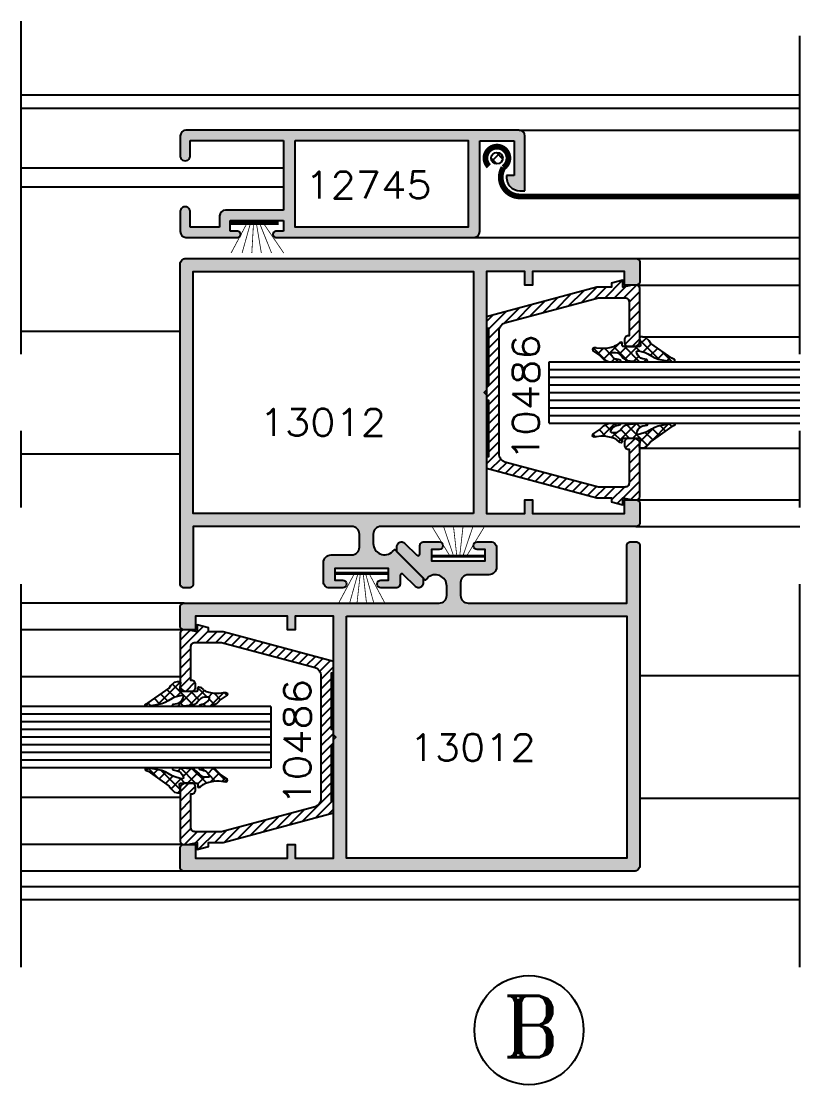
# Model space of a CAD drawing. Header units: centimetres. Extents: x -10126 to 3518, y -12053 to -9298.
# Drawn here: x 156.7 to 462.7, y -10582.8 to -10166.3 of the extents above; entities that cross this region are included whole.
import ezdxf

# ---------------------------------------------------------------- set-up
doc = ezdxf.new("R2010")
doc.units = ezdxf.units.CM
doc.header["$LTSCALE"] = 100
doc.header["$MEASUREMENT"] = 0
for name, pattern in [('AUSGEZOGEN', [0]), ('CENTER', [2, 1.25, -0.25, 0.25, -0.25]), ('DASHED', [0.75, 0.5, -0.25])]:
    doc.linetypes.add(name, pattern=pattern)
doc.layers.add('TEXT', color=3, linetype='Continuous')
doc.layers.add('WINDOW', color=1, linetype='Continuous')
doc.layers.get('0').freeze()
doc.styles.add('ROMANS', font='romans')
doc.styles.add('ROMANT', font='romant', dxfattribs={"width": 0.75, "height": 12})
pattern_1 = [(45, (341.9404, 133.0922), (-1.767767, 1.767767), []), (135, (341.9404, 133.0922), (-1.767767, -1.767767), [])]
pattern_2 = [(45, (69.4652, 20.5922), (-1.767767, 1.767767), []), (135, (69.4652, 20.5922), (-1.767767, -1.767767), [])]

# ---------------------------------------------------------------- blocks, each defined once
blk = doc.blocks.new('10486')
at = {"color": 7}
blk.add_lwpolyline([(19.6, -14, 0.414214), (20, -13.6), (20, -6.75, 0.414214), (19.25, -6), (18.5, -6, 0.414214), (18, -6.5), (18, -6.9, 0.414214), (18.5, -7.4), (18.6, -7.4), (18.6, -11.85, -0.414214), (18.1, -12.35), (14.6, -12.35), (2.39, -9.08, -0.339454), (1.65, -8.11), (1.65, 8.11, -0.339454), (2.39, 9.08), (14.6, 12.35), (18.1, 12.35, -0.414214), (18.6, 11.85), (18.6, 7.4), (18.5, 7.4, 0.414214), (18, 6.9), (18, 6.5, 0.414214), (18.5, 6), (19.25, 6, 0.414214), (20, 6.75), (20, 13.6, 0.414214), (19.6, 14), (19, 14), (17.8, 13.75), (17.8, 14.66), (16.3, 14.26), (16.3, 13.75), (14.41, 13.75), (0, 9.89), (0, 8.39), (0.25, 8.39), (0.25, 1), (0, 1), (0, -1), (0.25, -1), (0.25, -8.39), (0, -8.39), (0, -9.89), (14.41, -13.75), (16.3, -13.75), (16.3, -14.26), (17.8, -14.66), (17.8, -13.75), (19, -14)], format="xyb", close=True, dxfattribs=at)
blk = doc.blocks.new('A$C53B12845')
h = blk.add_hatch(color=256)
h.paths.add_polyline_path([(629.884, 977.783), (521.134, 977.783, 0.4142136), (519.259, 975.908), (519.259, 969.533, 1.0769207), (522.509, 969.533), (522.509, 974.408), (553.009, 974.408), (553.009, 951.658), (534.009, 951.658, 0.4142136), (532.134, 949.783), (532.134, 946.158), (522.509, 946.158), (522.509, 951.033, 1.0769275), (519.259, 951.033), (519.259, 944.658, 0.4142136), (521.134, 942.783), (538.009, 942.783, 0.2247439), (538.783, 943.149), (538.966, 943.494, 0.5030828), (538.009, 944.783), (535.509, 944.783), (535.509, 948.283), (553.009, 948.283), (553.009, 944.783), (550.509, 944.783, 1), (550.509, 942.783), (615.134, 942.783, 0.4142136), (617.009, 944.658), (617.009, 974.283), (628.259, 974.283), (628.259, 963.033), (625.804, 963.033, 0.4568503), (630.134, 958.033), (631.759, 958.033), (631.759, 975.908, 0.4142136)])
h.paths.add_polyline_path([(613.259, 974.408), (613.259, 946.158), (556.759, 946.158), (556.759, 974.408)], flags=16)
h.paths.add_polyline_path([(566.824, 948.579), (606.491, 948.579), (606.491, 963.579), (566.824, 963.579)], flags=8)
h = blk.add_hatch()
h.set_pattern_fill('U', color=120, scale=2.5, angle=-45, style=0, double=1, pattern_type=0)
h.set_pattern_definition([(315, (-761.9738, 2747.0472), (1.767767, 1.767767), []), (45, (-761.9738, 2747.0472), (-1.767767, 1.767767), [])])
edge = h.paths.add_edge_path()
edge.add_arc((622.634, 968.658), 1.875, -90, 270)
h = blk.add_hatch(color=256)
h.paths.add_polyline_path([(615.009, 852.658), (523.509, 852.658), (523.509, 931.658), (615.009, 931.658)], flags=16)
edge = h.paths.add_edge_path()
edge.add_line((521.134, 935.908), (668.009, 935.908))
edge.add_arc((668.009, 934.658), 1.25, 0, 90, ccw=False)
edge.add_line((669.259, 934.658), (669.259, 928.408))
edge.add_arc((668.009, 928.408), 1.25, -90, 0, ccw=False)
edge.add_line((668.009, 927.158), (664.259, 927.158))
edge.add_line((664.259, 927.158), (664.259, 931.658))
edge.add_line((664.259, 931.658), (634.259, 931.658))
edge.add_line((634.259, 931.658), (634.259, 927.158))
edge.add_line((634.259, 927.158), (631.759, 927.158))
edge.add_line((631.759, 927.158), (631.759, 931.658))
edge.add_line((631.759, 931.658), (619.259, 931.658))
edge.add_line((619.259, 931.658), (619.259, 892.908))
edge.add_line((619.259, 892.908), (618.509, 892.158))
edge.add_line((618.509, 892.158), (619.259, 891.408))
edge.add_line((619.259, 891.408), (619.259, 852.658))
edge.add_line((619.259, 852.658), (631.759, 852.658))
edge.add_line((631.759, 852.658), (631.759, 857.158))
edge.add_line((631.759, 857.158), (634.259, 857.158))
edge.add_line((634.259, 857.158), (634.259, 852.658))
edge.add_line((634.259, 852.658), (664.259, 852.658))
edge.add_line((664.259, 852.658), (664.259, 857.158))
edge.add_line((664.259, 857.158), (668.009, 857.158))
edge.add_arc((668.009, 855.908), 1.25, 0, 90, ccw=False)
edge.add_line((669.259, 855.908), (669.259, 849.658))
edge.add_arc((668.009, 849.658), 1.25, -90, 0, ccw=False)
edge.add_line((668.009, 848.408), (584.759, 848.408))
edge.add_arc((584.759, 845.908), 2.5, 90, 180)
edge.add_line((582.259, 845.908), (582.259, 842.87))
edge.add_arc((585.972, 842.87), 3.712, 180, 315)
edge.add_line((588.597, 840.245), (589.259, 840.908))
edge.add_line((589.259, 840.908), (598.509, 831.658))
edge.add_line((598.509, 831.658), (598.509, 829.86))
edge.add_arc((597.057, 829.86), 1.452, -135, 0, ccw=False)
edge.add_line((596.031, 828.833), (592.076, 832.788))
edge.add_arc((591.634, 832.346), 0.625, 45, 180)
edge.add_line((591.009, 832.346), (591.009, 829.658))
edge.add_arc((589.759, 829.658), 1.25, 270, 360, ccw=False)
edge.add_line((589.759, 828.408), (584.709, 828.408))
edge.add_arc((584.709, 829.608), 1.2, 180, 270, ccw=False)
edge.add_line((583.509, 829.608), (583.509, 829.708))
edge.add_arc((584.709, 829.708), 1.2, 90, 180, ccw=False)
edge.add_line((584.709, 830.908), (587.259, 830.908))
edge.add_line((587.259, 830.908), (587.259, 834.658))
edge.add_line((587.259, 834.658), (569.759, 834.658))
edge.add_line((569.759, 834.658), (569.759, 830.908))
edge.add_line((569.759, 830.908), (572.309, 830.908))
edge.add_arc((572.309, 829.708), 1.2, 0, 90, ccw=False)
edge.add_line((573.509, 829.708), (573.509, 829.608))
edge.add_arc((572.309, 829.608), 1.2, 270, 360, ccw=False)
edge.add_line((572.309, 828.408), (567.884, 828.408))
edge.add_arc((567.884, 830.283), 1.875, 180, 270, ccw=False)
edge.add_line((566.009, 830.283), (566.009, 836.658))
edge.add_arc((568.509, 836.658), 2.5, 90, 180, ccw=False)
edge.add_line((568.509, 839.158), (575.259, 839.158))
edge.add_arc((575.259, 841.658), 2.5, 270, 360)
edge.add_line((577.759, 841.658), (577.759, 845.908))
edge.add_arc((575.259, 845.908), 2.5, 0, 90)
edge.add_line((575.259, 848.408), (523.509, 848.408))
edge.add_line((523.509, 848.408), (523.509, 829.658))
edge.add_arc((522.259, 829.658), 1.25, -90, 0, ccw=False)
edge.add_line((522.259, 828.408), (520.509, 828.408))
edge.add_arc((520.509, 829.658), 1.25, 180, 270, ccw=False)
edge.add_line((519.259, 829.658), (519.259, 934.033))
edge.add_arc((521.134, 934.033), 1.875, 90, 180, ccw=False)
h = blk.add_hatch()
h.set_pattern_fill('ANSI31', color=10, scale=17.5, style=0)
h.set_pattern_definition([(45, (341.9404, 133.0922), (-1.546796, 1.546796), [])])
edge = h.paths.add_edge_path()
edge.add_arc((668.259, 858.158), 1, 270, 360)
edge.add_line((669.259, 858.158), (669.259, 875.283))
edge.add_arc((667.384, 875.283), 1.875, 0, 90)
edge.add_line((667.384, 877.158), (665.509, 877.158))
edge.add_arc((665.509, 875.908), 1.25, 90, 180)
edge.add_line((664.259, 875.908), (664.259, 874.908))
edge.add_arc((665.509, 874.908), 1.25, 180, 270)
edge.add_line((665.509, 873.658), (665.759, 873.658))
edge.add_line((665.759, 873.658), (665.759, 862.533))
edge.add_arc((664.509, 862.533), 1.25, -90, 0, ccw=False)
edge.add_line((664.509, 861.283), (655.747, 861.283))
edge.add_line((655.747, 861.283), (625.237, 869.458))
edge.add_arc((625.884, 871.873), 2.5, 180, 255, ccw=False)
edge.add_line((623.384, 871.873), (623.384, 912.443))
edge.add_arc((625.884, 912.443), 2.5, 105, 180, ccw=False)
edge.add_line((625.237, 914.858), (655.747, 923.033))
edge.add_line((655.747, 923.033), (664.509, 923.033))
edge.add_arc((664.509, 921.783), 1.25, 0, 90, ccw=False)
edge.add_line((665.759, 921.783), (665.759, 910.658))
edge.add_line((665.759, 910.658), (665.509, 910.658))
edge.add_arc((665.509, 909.408), 1.25, 90, 180)
edge.add_line((664.259, 909.408), (664.259, 908.408))
edge.add_arc((665.509, 908.408), 1.25, 180, 270)
edge.add_line((665.509, 907.158), (667.384, 907.158))
edge.add_arc((667.384, 909.033), 1.875, 270, 360)
edge.add_line((669.259, 909.033), (669.259, 926.158))
edge.add_arc((668.259, 926.158), 1, 0, 90)
edge.add_line((668.259, 927.158), (666.759, 927.158))
edge.add_line((666.759, 927.158), (663.759, 926.533))
edge.add_line((663.759, 926.533), (663.759, 928.803))
edge.add_line((663.759, 928.803), (660.009, 927.799))
edge.add_line((660.009, 927.799), (660.009, 926.533))
edge.add_line((660.009, 926.533), (655.287, 926.533))
edge.add_line((655.287, 926.533), (619.259, 916.88))
edge.add_line((619.259, 916.88), (619.259, 913.13))
edge.add_line((619.259, 913.13), (619.884, 913.13))
edge.add_line((619.884, 913.13), (619.884, 894.658))
edge.add_line((619.884, 894.658), (619.259, 894.658))
edge.add_line((619.259, 894.658), (619.259, 889.658))
edge.add_line((619.259, 889.658), (619.884, 889.658))
edge.add_line((619.884, 889.658), (619.884, 871.187))
edge.add_line((619.884, 871.187), (619.259, 871.187))
edge.add_line((619.259, 871.187), (619.259, 867.437))
edge.add_line((619.259, 867.437), (655.287, 857.783))
edge.add_line((655.287, 857.783), (660.009, 857.783))
edge.add_line((660.009, 857.783), (660.009, 856.518))
edge.add_line((660.009, 856.518), (663.759, 855.513))
edge.add_line((663.759, 855.513), (663.759, 857.783))
edge.add_line((663.759, 857.783), (666.759, 857.158))
edge.add_line((666.759, 857.158), (668.259, 857.158))
h = blk.add_hatch()
h.set_pattern_fill('U', color=30, scale=2.5, angle=45, style=0, double=1, pattern_type=0)
h.set_pattern_definition(pattern_1)
edge = h.paths.add_edge_path()
edge.add_line((669.46, 907.598), (669.391, 907.297))
edge.add_line((669.391, 907.297), (669.125, 907.158))
edge.add_line((669.125, 907.158), (663.769, 907.158))
edge.add_line((663.769, 907.158), (663.456, 907.47))
edge.add_line((663.456, 907.47), (663.456, 908.291))
edge.add_line((663.456, 908.291), (663.26, 908.627))
edge.add_line((663.26, 908.627), (662.74, 908.465))
edge.add_line((662.74, 908.465), (662.682, 908.419))
edge.add_line((662.682, 908.419), (661.815, 907.655))
edge.add_line((661.815, 907.655), (661.745, 907.598))
edge.add_line((661.745, 907.598), (660.994, 907.228))
edge.add_line((660.994, 907.228), (660.959, 907.204))
edge.add_line((660.959, 907.204), (659.93, 906.858))
edge.add_line((659.93, 906.858), (658.82, 906.603))
edge.add_line((658.82, 906.603), (658.322, 906.499))
edge.add_line((658.322, 906.499), (657.444, 906.464))
edge.add_line((657.444, 906.464), (656.576, 906.464))
edge.add_line((656.576, 906.464), (655.143, 906.673))
edge.add_line((655.143, 906.673), (655.038, 906.684))
edge.add_line((655.038, 906.684), (654.368, 906.719))
edge.add_line((654.368, 906.719), (653.963, 906.545))
edge.add_line((653.963, 906.545), (653.859, 906.302))
edge.add_line((653.859, 906.302), (653.892, 905.963))
edge.add_arc((654.223, 905.995), 0.333, 185.4809, 215.28675)
edge.add_line((653.951, 905.803), (656.206, 904.283))
edge.add_line((656.206, 904.283), (656.727, 903.705))
edge.add_line((656.727, 903.705), (657.328, 903.115))
edge.add_line((657.328, 903.115), (657.409, 903.069))
edge.add_line((657.409, 903.069), (658.773, 902.34))
edge.add_line((658.773, 902.34), (659.399, 902.163))
edge.add_arc((659.435, 902.293), 0.135, 254.19749, 270)
edge.add_line((659.435, 902.158), (662.985, 902.158))
edge.add_arc((662.985, 902.293), 0.135, 270, 392.57406)
edge.add_line((663.098, 902.366), (662.878, 902.71))
edge.add_line((662.878, 902.71), (662.242, 902.884))
edge.add_line((662.242, 902.884), (661.699, 903.022))
edge.add_line((661.699, 903.022), (661.144, 903.196))
edge.add_line((661.144, 903.196), (660.658, 903.52))
edge.add_line((660.658, 903.52), (660.311, 903.774))
edge.add_line((660.311, 903.774), (659.826, 904.549))
edge.add_line((659.826, 904.549), (659.733, 905.046))
edge.add_line((659.733, 905.046), (659.988, 905.208))
edge.add_line((659.988, 905.208), (661.329, 905.208))
edge.add_line((661.329, 905.208), (661.93, 905.069))
edge.add_line((661.93, 905.069), (662.624, 904.676))
edge.add_line((662.624, 904.676), (663.433, 903.855))
edge.add_line((663.433, 903.855), (663.861, 903.381))
edge.add_line((663.861, 903.381), (664.59, 902.837))
edge.add_line((664.59, 902.837), (665.052, 902.571))
edge.add_line((665.052, 902.571), (668.292, 902.306))
edge.add_line((668.292, 902.306), (669.329, 902.159))
edge.add_arc((669.348, 902.293), 0.135, 261.98291, 270)
edge.add_line((669.348, 902.158), (671.319, 902.158))
edge.add_arc((671.319, 902.293), 0.135, 270, 306.8699)
edge.add_line((671.4, 902.185), (671.761, 902.456))
edge.add_line((671.761, 902.456), (671.565, 902.884))
edge.add_line((671.565, 902.884), (670.293, 903.127))
edge.add_line((670.293, 903.127), (669.634, 903.335))
edge.add_line((669.634, 903.335), (669.079, 903.763))
edge.add_line((669.079, 903.763), (668.616, 904.352))
edge.add_line((668.616, 904.352), (668.327, 904.919))
edge.add_line((668.327, 904.919), (668.142, 905.543))
edge.add_line((668.142, 905.543), (668.616, 905.728))
edge.add_line((668.616, 905.728), (669.24, 905.624))
edge.add_line((669.24, 905.624), (671.056, 905.162))
edge.add_line((671.056, 905.162), (671.9, 904.803))
edge.add_line((671.9, 904.803), (673.172, 904.052))
edge.add_line((673.172, 904.052), (674.201, 903.45))
edge.add_line((674.201, 903.45), (675.213, 903.08))
edge.add_arc((675.306, 903.334), 0.27, 249.92847, 259.20213)
edge.add_line((675.255, 903.069), (679.968, 902.17))
edge.add_arc((680.094, 902.833), 0.675, 259.20213, 340.50214)
edge.add_arc((680.476, 902.698), 0.27, 340.50214, 427.10945)
edge.add_line((680.581, 902.947), (679.717, 903.312))
edge.add_line((679.717, 903.312), (672.814, 908.114))
edge.add_line((672.814, 908.114), (672.305, 908.974))
edge.add_line((672.305, 908.974), (671.16, 910.084))
edge.add_line((671.16, 910.084), (670.189, 910.326))
edge.add_line((670.189, 910.326), (669.495, 910.315))
edge.add_line((669.495, 910.315), (669.252, 910.211))
edge.add_line((669.252, 910.211), (669.16, 909.876))
edge.add_line((669.16, 909.876), (669.46, 907.598))
h = blk.add_hatch()
h.set_pattern_fill('U', color=30, scale=2.5, angle=45, style=0, double=1, pattern_type=0)
h.set_pattern_definition(pattern_1)
edge = h.paths.add_edge_path()
edge.add_line((669.46, 876.719), (669.391, 877.019))
edge.add_line((669.391, 877.019), (669.125, 877.158))
edge.add_line((669.125, 877.158), (663.769, 877.158))
edge.add_line((663.769, 877.158), (663.456, 876.846))
edge.add_line((663.456, 876.846), (663.456, 876.025))
edge.add_line((663.456, 876.025), (663.26, 875.69))
edge.add_line((663.26, 875.69), (662.74, 875.852))
edge.add_line((662.74, 875.852), (662.682, 875.898))
edge.add_line((662.682, 875.898), (661.815, 876.661))
edge.add_line((661.815, 876.661), (661.745, 876.719))
edge.add_line((661.745, 876.719), (660.994, 877.089))
edge.add_line((660.994, 877.089), (660.959, 877.112))
edge.add_line((660.959, 877.112), (659.93, 877.459))
edge.add_line((659.93, 877.459), (658.82, 877.713))
edge.add_line((658.82, 877.713), (658.322, 877.817))
edge.add_line((658.322, 877.817), (657.444, 877.852))
edge.add_line((657.444, 877.852), (656.576, 877.852))
edge.add_line((656.576, 877.852), (655.143, 877.644))
edge.add_line((655.143, 877.644), (655.038, 877.632))
edge.add_line((655.038, 877.632), (654.368, 877.598))
edge.add_line((654.368, 877.598), (653.963, 877.771))
edge.add_line((653.963, 877.771), (653.859, 878.014))
edge.add_line((653.859, 878.014), (653.892, 878.353))
edge.add_arc((654.223, 878.321), 0.333, 144.71325, 174.5191, ccw=False)
edge.add_line((653.951, 878.514), (656.206, 880.033))
edge.add_line((656.206, 880.033), (656.727, 880.612))
edge.add_line((656.727, 880.612), (657.328, 881.201))
edge.add_line((657.328, 881.201), (657.409, 881.248))
edge.add_line((657.409, 881.248), (658.773, 881.976))
edge.add_line((658.773, 881.976), (659.399, 882.153))
edge.add_arc((659.435, 882.023), 0.135, 90, 105.80251, ccw=False)
edge.add_line((659.435, 882.158), (662.985, 882.158))
edge.add_arc((662.985, 882.023), 0.135, -32.57406, 90, ccw=False)
edge.add_line((663.098, 881.95), (662.878, 881.606))
edge.add_line((662.878, 881.606), (662.242, 881.433))
edge.add_line((662.242, 881.433), (661.699, 881.294))
edge.add_line((661.699, 881.294), (661.144, 881.12))
edge.add_line((661.144, 881.12), (660.658, 880.797))
edge.add_line((660.658, 880.797), (660.311, 880.542))
edge.add_line((660.311, 880.542), (659.826, 879.768))
edge.add_line((659.826, 879.768), (659.733, 879.27))
edge.add_line((659.733, 879.27), (659.988, 879.108))
edge.add_line((659.988, 879.108), (661.329, 879.108))
edge.add_line((661.329, 879.108), (661.93, 879.247))
edge.add_line((661.93, 879.247), (662.624, 879.64))
edge.add_line((662.624, 879.64), (663.433, 880.461))
edge.add_line((663.433, 880.461), (663.861, 880.935))
edge.add_line((663.861, 880.935), (664.59, 881.479))
edge.add_line((664.59, 881.479), (665.052, 881.745))
edge.add_line((665.052, 881.745), (668.292, 882.011))
edge.add_line((668.292, 882.011), (669.329, 882.157))
edge.add_arc((669.348, 882.023), 0.135, 90, 98.01709, ccw=False)
edge.add_line((669.348, 882.158), (671.319, 882.158))
edge.add_arc((671.319, 882.023), 0.135, 53.1301, 90, ccw=False)
edge.add_line((671.4, 882.131), (671.761, 881.86))
edge.add_line((671.761, 881.86), (671.565, 881.433))
edge.add_line((671.565, 881.433), (670.293, 881.19))
edge.add_line((670.293, 881.19), (669.634, 880.982))
edge.add_line((669.634, 880.982), (669.079, 880.554))
edge.add_line((669.079, 880.554), (668.616, 879.964))
edge.add_line((668.616, 879.964), (668.327, 879.397))
edge.add_line((668.327, 879.397), (668.142, 878.773))
edge.add_line((668.142, 878.773), (668.616, 878.588))
edge.add_line((668.616, 878.588), (669.24, 878.692))
edge.add_line((669.24, 878.692), (671.056, 879.155))
edge.add_line((671.056, 879.155), (671.9, 879.513))
edge.add_line((671.9, 879.513), (673.172, 880.265))
edge.add_line((673.172, 880.265), (674.201, 880.866))
edge.add_line((674.201, 880.866), (675.213, 881.236))
edge.add_arc((675.306, 880.982), 0.27, 100.79787, 110.07153, ccw=False)
edge.add_line((675.255, 881.248), (679.968, 882.146))
edge.add_arc((680.094, 881.483), 0.675, 19.49786, 100.79787, ccw=False)
edge.add_arc((680.476, 881.618), 0.27, -67.10945, 19.49786, ccw=False)
edge.add_line((680.581, 881.37), (679.717, 881.005))
edge.add_line((679.717, 881.005), (672.814, 876.203))
edge.add_line((672.814, 876.203), (672.305, 875.343))
edge.add_line((672.305, 875.343), (671.16, 874.233))
edge.add_line((671.16, 874.233), (670.189, 873.99))
edge.add_line((670.189, 873.99), (669.495, 874.001))
edge.add_line((669.495, 874.001), (669.252, 874.105))
edge.add_line((669.252, 874.105), (669.16, 874.441))
edge.add_line((669.16, 874.441), (669.46, 876.719))
h = blk.add_hatch(color=256)
h.paths.add_polyline_path([(573.509, 819.158), (665.009, 819.158), (665.009, 740.158), (573.509, 740.158)], flags=16)
edge = h.paths.add_edge_path()
edge.add_line((667.384, 735.908), (520.509, 735.908))
edge.add_arc((520.509, 737.158), 1.25, 180, 270, ccw=False)
edge.add_line((519.259, 737.158), (519.259, 743.408))
edge.add_arc((520.509, 743.408), 1.25, 90, 180, ccw=False)
edge.add_line((520.509, 744.658), (524.259, 744.658))
edge.add_line((524.259, 744.658), (524.259, 740.158))
edge.add_line((524.259, 740.158), (554.259, 740.158))
edge.add_line((554.259, 740.158), (554.259, 744.658))
edge.add_line((554.259, 744.658), (556.759, 744.658))
edge.add_line((556.759, 744.658), (556.759, 740.158))
edge.add_line((556.759, 740.158), (569.259, 740.158))
edge.add_line((569.259, 740.158), (569.259, 778.908))
edge.add_line((569.259, 778.908), (570.009, 779.658))
edge.add_line((570.009, 779.658), (569.259, 780.408))
edge.add_line((569.259, 780.408), (569.259, 819.158))
edge.add_line((569.259, 819.158), (556.759, 819.158))
edge.add_line((556.759, 819.158), (556.759, 814.658))
edge.add_line((556.759, 814.658), (554.259, 814.658))
edge.add_line((554.259, 814.658), (554.259, 819.158))
edge.add_line((554.259, 819.158), (524.259, 819.158))
edge.add_line((524.259, 819.158), (524.259, 814.658))
edge.add_line((524.259, 814.658), (520.509, 814.658))
edge.add_arc((520.509, 815.908), 1.25, 180, 270, ccw=False)
edge.add_line((519.259, 815.908), (519.259, 822.158))
edge.add_arc((520.509, 822.158), 1.25, 90, 180, ccw=False)
edge.add_line((520.509, 823.408), (603.759, 823.408))
edge.add_arc((603.759, 825.908), 2.5, 270, 360)
edge.add_line((606.259, 825.908), (606.259, 828.946))
edge.add_arc((602.547, 828.946), 3.712, 0, 135)
edge.add_line((599.922, 831.571), (599.259, 830.908))
edge.add_line((599.259, 830.908), (590.009, 840.158))
edge.add_line((590.009, 840.158), (590.009, 841.956))
edge.add_arc((591.461, 841.956), 1.452, 45, 180, ccw=False)
edge.add_line((592.488, 842.983), (596.442, 839.028))
edge.add_arc((596.884, 839.47), 0.625, 225, 360)
edge.add_line((597.509, 839.47), (597.509, 842.158))
edge.add_arc((598.759, 842.158), 1.25, 90, 180, ccw=False)
edge.add_line((598.759, 843.408), (603.809, 843.408))
edge.add_arc((603.809, 842.208), 1.2, 0, 90, ccw=False)
edge.add_line((605.009, 842.208), (605.009, 842.108))
edge.add_arc((603.809, 842.108), 1.2, 270, 360, ccw=False)
edge.add_line((603.809, 840.908), (601.259, 840.908))
edge.add_line((601.259, 840.908), (601.259, 837.158))
edge.add_line((601.259, 837.158), (618.759, 837.158))
edge.add_line((618.759, 837.158), (618.759, 840.908))
edge.add_line((618.759, 840.908), (616.209, 840.908))
edge.add_arc((616.209, 842.108), 1.2, 180, 270, ccw=False)
edge.add_line((615.009, 842.108), (615.009, 842.208))
edge.add_arc((616.209, 842.208), 1.2, 90, 180, ccw=False)
edge.add_line((616.209, 843.408), (620.634, 843.408))
edge.add_arc((620.634, 841.533), 1.875, 0, 90, ccw=False)
edge.add_line((622.509, 841.533), (622.509, 835.158))
edge.add_arc((620.009, 835.158), 2.5, -90, 0, ccw=False)
edge.add_line((620.009, 832.658), (613.259, 832.658))
edge.add_arc((613.259, 830.158), 2.5, 90, 180)
edge.add_line((610.759, 830.158), (610.759, 825.908))
edge.add_arc((613.259, 825.908), 2.5, 180, 270)
edge.add_line((613.259, 823.408), (665.009, 823.408))
edge.add_line((665.009, 823.408), (665.009, 842.158))
edge.add_arc((666.259, 842.158), 1.25, 90, 180, ccw=False)
edge.add_line((666.259, 843.408), (668.009, 843.408))
edge.add_arc((668.009, 842.158), 1.25, 0, 90, ccw=False)
edge.add_line((669.259, 842.158), (669.259, 737.783))
edge.add_arc((667.384, 737.783), 1.875, -90, 0, ccw=False)
h = blk.add_hatch()
h.set_pattern_fill('ANSI31', color=10, scale=17.5, style=0)
h.set_pattern_definition([(45, (69.4652, 20.5922), (-1.546796, 1.546796), [])])
edge = h.paths.add_edge_path()
edge.add_arc((520.259, 813.658), 1, 90, 180)
edge.add_line((519.259, 813.658), (519.259, 796.533))
edge.add_arc((521.134, 796.533), 1.875, 180, 270)
edge.add_line((521.134, 794.658), (523.009, 794.658))
edge.add_arc((523.009, 795.908), 1.25, 270, 360)
edge.add_line((524.259, 795.908), (524.259, 796.908))
edge.add_arc((523.009, 796.908), 1.25, 0, 90)
edge.add_line((523.009, 798.158), (522.759, 798.158))
edge.add_line((522.759, 798.158), (522.759, 809.283))
edge.add_arc((524.009, 809.283), 1.25, 90, 180, ccw=False)
edge.add_line((524.009, 810.533), (532.771, 810.533))
edge.add_line((532.771, 810.533), (563.281, 802.358))
edge.add_arc((562.634, 799.943), 2.5, 0, 75, ccw=False)
edge.add_line((565.134, 799.943), (565.134, 759.373))
edge.add_arc((562.634, 759.373), 2.5, -75, 0, ccw=False)
edge.add_line((563.281, 756.958), (532.771, 748.783))
edge.add_line((532.771, 748.783), (524.009, 748.783))
edge.add_arc((524.009, 750.033), 1.25, 180, 270, ccw=False)
edge.add_line((522.759, 750.033), (522.759, 761.158))
edge.add_line((522.759, 761.158), (523.009, 761.158))
edge.add_arc((523.009, 762.408), 1.25, 270, 360)
edge.add_line((524.259, 762.408), (524.259, 763.408))
edge.add_arc((523.009, 763.408), 1.25, 0, 90)
edge.add_line((523.009, 764.658), (521.134, 764.658))
edge.add_arc((521.134, 762.783), 1.875, 90, 180)
edge.add_line((519.259, 762.783), (519.259, 745.658))
edge.add_arc((520.259, 745.658), 1, 180, 270)
edge.add_line((520.259, 744.658), (521.759, 744.658))
edge.add_line((521.759, 744.658), (524.759, 745.283))
edge.add_line((524.759, 745.283), (524.759, 743.013))
edge.add_line((524.759, 743.013), (528.509, 744.018))
edge.add_line((528.509, 744.018), (528.509, 745.283))
edge.add_line((528.509, 745.283), (533.232, 745.283))
edge.add_line((533.232, 745.283), (569.259, 754.937))
edge.add_line((569.259, 754.937), (569.259, 758.687))
edge.add_line((569.259, 758.687), (568.634, 758.687))
edge.add_line((568.634, 758.687), (568.634, 777.158))
edge.add_line((568.634, 777.158), (569.259, 777.158))
edge.add_line((569.259, 777.158), (569.259, 782.158))
edge.add_line((569.259, 782.158), (568.634, 782.158))
edge.add_line((568.634, 782.158), (568.634, 800.63))
edge.add_line((568.634, 800.63), (569.259, 800.63))
edge.add_line((569.259, 800.63), (569.259, 804.38))
edge.add_line((569.259, 804.38), (533.232, 814.033))
edge.add_line((533.232, 814.033), (528.509, 814.033))
edge.add_line((528.509, 814.033), (528.509, 815.299))
edge.add_line((528.509, 815.299), (524.759, 816.303))
edge.add_line((524.759, 816.303), (524.759, 814.033))
edge.add_line((524.759, 814.033), (521.759, 814.658))
edge.add_line((521.759, 814.658), (520.259, 814.658))
h = blk.add_hatch()
h.set_pattern_fill('U', color=30, scale=2.5, angle=45, style=0, double=1, pattern_type=0)
h.set_pattern_definition(pattern_2)
edge = h.paths.add_edge_path()
edge.add_line((519.058, 795.098), (519.128, 794.797))
edge.add_line((519.128, 794.797), (519.394, 794.658))
edge.add_line((519.394, 794.658), (524.75, 794.658))
edge.add_line((524.75, 794.658), (525.062, 794.97))
edge.add_line((525.062, 794.97), (525.062, 795.791))
edge.add_line((525.062, 795.791), (525.259, 796.127))
edge.add_line((525.259, 796.127), (525.779, 795.965))
edge.add_line((525.779, 795.965), (525.837, 795.919))
edge.add_line((525.837, 795.919), (526.704, 795.155))
edge.add_line((526.704, 795.155), (526.773, 795.098))
edge.add_line((526.773, 795.098), (527.525, 794.728))
edge.add_line((527.525, 794.728), (527.56, 794.704))
edge.add_line((527.56, 794.704), (528.589, 794.358))
edge.add_line((528.589, 794.358), (529.699, 794.103))
edge.add_line((529.699, 794.103), (530.196, 793.999))
edge.add_line((530.196, 793.999), (531.075, 793.964))
edge.add_line((531.075, 793.964), (531.942, 793.964))
edge.add_line((531.942, 793.964), (533.376, 794.173))
edge.add_line((533.376, 794.173), (533.48, 794.184))
edge.add_line((533.48, 794.184), (534.151, 794.219))
edge.add_line((534.151, 794.219), (534.555, 794.045))
edge.add_line((534.555, 794.045), (534.66, 793.802))
edge.add_line((534.66, 793.802), (534.627, 793.463))
edge.add_arc((534.295, 793.495), 0.333, 324.71325, 354.5191, ccw=False)
edge.add_line((534.567, 793.303), (532.312, 791.783))
edge.add_line((532.312, 791.783), (531.792, 791.205))
edge.add_line((531.792, 791.205), (531.191, 790.615))
edge.add_line((531.191, 790.615), (531.11, 790.569))
edge.add_line((531.11, 790.569), (529.745, 789.84))
edge.add_line((529.745, 789.84), (529.12, 789.663))
edge.add_arc((529.083, 789.793), 0.135, 270, 285.80251, ccw=False)
edge.add_line((529.083, 789.658), (525.534, 789.658))
edge.add_arc((525.534, 789.793), 0.135, 147.42594, 270, ccw=False)
edge.add_line((525.42, 789.866), (525.64, 790.21))
edge.add_line((525.64, 790.21), (526.276, 790.384))
edge.add_line((526.276, 790.384), (526.82, 790.522))
edge.add_line((526.82, 790.522), (527.375, 790.696))
edge.add_line((527.375, 790.696), (527.86, 791.02))
edge.add_line((527.86, 791.02), (528.207, 791.274))
edge.add_line((528.207, 791.274), (528.693, 792.049))
edge.add_line((528.693, 792.049), (528.785, 792.546))
edge.add_line((528.785, 792.546), (528.531, 792.708))
edge.add_line((528.531, 792.708), (527.19, 792.708))
edge.add_line((527.19, 792.708), (526.588, 792.569))
edge.add_line((526.588, 792.569), (525.895, 792.176))
edge.add_line((525.895, 792.176), (525.085, 791.355))
edge.add_line((525.085, 791.355), (524.657, 790.881))
edge.add_line((524.657, 790.881), (523.929, 790.337))
edge.add_line((523.929, 790.337), (523.466, 790.071))
edge.add_line((523.466, 790.071), (520.226, 789.806))
edge.add_line((520.226, 789.806), (519.189, 789.659))
edge.add_arc((519.17, 789.793), 0.135, 270, 278.01709, ccw=False)
edge.add_line((519.17, 789.658), (517.199, 789.658))
edge.add_arc((517.199, 789.793), 0.135, 233.1301, 270, ccw=False)
edge.add_line((517.118, 789.685), (516.757, 789.956))
edge.add_line((516.757, 789.956), (516.954, 790.384))
edge.add_line((516.954, 790.384), (518.226, 790.627))
edge.add_line((518.226, 790.627), (518.885, 790.835))
edge.add_line((518.885, 790.835), (519.44, 791.263))
edge.add_line((519.44, 791.263), (519.902, 791.852))
edge.add_line((519.902, 791.852), (520.192, 792.419))
edge.add_line((520.192, 792.419), (520.377, 793.043))
edge.add_line((520.377, 793.043), (519.902, 793.228))
edge.add_line((519.902, 793.228), (519.278, 793.124))
edge.add_line((519.278, 793.124), (517.463, 792.662))
edge.add_line((517.463, 792.662), (516.619, 792.303))
edge.add_line((516.619, 792.303), (515.347, 791.552))
edge.add_line((515.347, 791.552), (514.317, 790.95))
edge.add_line((514.317, 790.95), (513.305, 790.58))
edge.add_arc((513.213, 790.834), 0.27, 280.79787, 290.07153, ccw=False)
edge.add_line((513.263, 790.569), (508.551, 789.67))
edge.add_arc((508.425, 790.333), 0.675, 199.49786, 280.79787, ccw=False)
edge.add_arc((508.043, 790.198), 0.27, 112.89055, 199.49786, ccw=False)
edge.add_line((507.938, 790.447), (508.802, 790.812))
edge.add_line((508.802, 790.812), (515.705, 795.614))
edge.add_line((515.705, 795.614), (516.214, 796.474))
edge.add_line((516.214, 796.474), (517.359, 797.584))
edge.add_line((517.359, 797.584), (518.33, 797.826))
edge.add_line((518.33, 797.826), (519.024, 797.815))
edge.add_line((519.024, 797.815), (519.267, 797.711))
edge.add_line((519.267, 797.711), (519.359, 797.376))
edge.add_line((519.359, 797.376), (519.058, 795.098))
h = blk.add_hatch()
h.set_pattern_fill('U', color=30, scale=2.5, angle=45, style=0, double=1, pattern_type=0)
h.set_pattern_definition(pattern_2)
edge = h.paths.add_edge_path()
edge.add_line((519.058, 764.219), (519.128, 764.519))
edge.add_line((519.128, 764.519), (519.394, 764.658))
edge.add_line((519.394, 764.658), (524.75, 764.658))
edge.add_line((524.75, 764.658), (525.062, 764.346))
edge.add_line((525.062, 764.346), (525.062, 763.525))
edge.add_line((525.062, 763.525), (525.259, 763.19))
edge.add_line((525.259, 763.19), (525.779, 763.352))
edge.add_line((525.779, 763.352), (525.837, 763.398))
edge.add_line((525.837, 763.398), (526.704, 764.161))
edge.add_line((526.704, 764.161), (526.773, 764.219))
edge.add_line((526.773, 764.219), (527.525, 764.589))
edge.add_line((527.525, 764.589), (527.56, 764.612))
edge.add_line((527.56, 764.612), (528.589, 764.959))
edge.add_line((528.589, 764.959), (529.699, 765.213))
edge.add_line((529.699, 765.213), (530.196, 765.317))
edge.add_line((530.196, 765.317), (531.075, 765.352))
edge.add_line((531.075, 765.352), (531.942, 765.352))
edge.add_line((531.942, 765.352), (533.376, 765.144))
edge.add_line((533.376, 765.144), (533.48, 765.132))
edge.add_line((533.48, 765.132), (534.151, 765.098))
edge.add_line((534.151, 765.098), (534.555, 765.271))
edge.add_line((534.555, 765.271), (534.66, 765.514))
edge.add_line((534.66, 765.514), (534.627, 765.853))
edge.add_arc((534.295, 765.821), 0.333, 5.4809, 35.28675)
edge.add_line((534.567, 766.014), (532.312, 767.533))
edge.add_line((532.312, 767.533), (531.792, 768.112))
edge.add_line((531.792, 768.112), (531.191, 768.701))
edge.add_line((531.191, 768.701), (531.11, 768.748))
edge.add_line((531.11, 768.748), (529.745, 769.476))
edge.add_line((529.745, 769.476), (529.12, 769.653))
edge.add_arc((529.083, 769.523), 0.135, 74.19749, 90)
edge.add_line((529.083, 769.658), (525.534, 769.658))
edge.add_arc((525.534, 769.523), 0.135, 90, 212.57406)
edge.add_line((525.42, 769.45), (525.64, 769.106))
edge.add_line((525.64, 769.106), (526.276, 768.933))
edge.add_line((526.276, 768.933), (526.82, 768.794))
edge.add_line((526.82, 768.794), (527.375, 768.62))
edge.add_line((527.375, 768.62), (527.86, 768.297))
edge.add_line((527.86, 768.297), (528.207, 768.042))
edge.add_line((528.207, 768.042), (528.693, 767.268))
edge.add_line((528.693, 767.268), (528.785, 766.77))
edge.add_line((528.785, 766.77), (528.531, 766.608))
edge.add_line((528.531, 766.608), (527.19, 766.608))
edge.add_line((527.19, 766.608), (526.588, 766.747))
edge.add_line((526.588, 766.747), (525.895, 767.14))
edge.add_line((525.895, 767.14), (525.085, 767.961))
edge.add_line((525.085, 767.961), (524.657, 768.435))
edge.add_line((524.657, 768.435), (523.929, 768.979))
edge.add_line((523.929, 768.979), (523.466, 769.245))
edge.add_line((523.466, 769.245), (520.226, 769.511))
edge.add_line((520.226, 769.511), (519.189, 769.657))
edge.add_arc((519.17, 769.523), 0.135, 81.98291, 90)
edge.add_line((519.17, 769.658), (517.199, 769.658))
edge.add_arc((517.199, 769.523), 0.135, 90, 126.8699)
edge.add_line((517.118, 769.631), (516.757, 769.36))
edge.add_line((516.757, 769.36), (516.954, 768.933))
edge.add_line((516.954, 768.933), (518.226, 768.69))
edge.add_line((518.226, 768.69), (518.885, 768.482))
edge.add_line((518.885, 768.482), (519.44, 768.054))
edge.add_line((519.44, 768.054), (519.902, 767.464))
edge.add_line((519.902, 767.464), (520.192, 766.897))
edge.add_line((520.192, 766.897), (520.377, 766.273))
edge.add_line((520.377, 766.273), (519.902, 766.088))
edge.add_line((519.902, 766.088), (519.278, 766.192))
edge.add_line((519.278, 766.192), (517.463, 766.655))
edge.add_line((517.463, 766.655), (516.619, 767.013))
edge.add_line((516.619, 767.013), (515.347, 767.765))
edge.add_line((515.347, 767.765), (514.317, 768.366))
edge.add_line((514.317, 768.366), (513.305, 768.736))
edge.add_arc((513.213, 768.482), 0.27, 69.92847, 79.20213)
edge.add_line((513.263, 768.748), (508.551, 769.646))
edge.add_arc((508.425, 768.983), 0.675, 79.20213, 160.50214)
edge.add_arc((508.043, 769.118), 0.27, 160.50214, 247.10945)
edge.add_line((507.938, 768.87), (508.802, 768.505))
edge.add_line((508.802, 768.505), (515.705, 763.703))
edge.add_line((515.705, 763.703), (516.214, 762.843))
edge.add_line((516.214, 762.843), (517.359, 761.733))
edge.add_line((517.359, 761.733), (518.33, 761.49))
edge.add_line((518.33, 761.49), (519.024, 761.501))
edge.add_line((519.024, 761.501), (519.267, 761.605))
edge.add_line((519.267, 761.605), (519.359, 761.941))
edge.add_line((519.359, 761.941), (519.058, 764.219))
at = {"color": 1, "linetype": 'CENTER'}
for p, q in [((467.38, 704.62), (467.38, 1013.325)), ((721.504, 704.62), (721.504, 1008.522))]:
    blk.add_line(p, q, dxfattribs=at)
at = {"color": 1}
for p, q in [((721.504, 989.158), (467.38, 989.158)), ((721.504, 984.908), (467.38, 984.908)), ((629.884, 977.783, 50), (721.504, 977.783, 50)), ((467.38, 965.533), (553.009, 965.533)), ((467.38, 959.283), (553.009, 959.283)), ((615.134, 942.783, 50), (721.504, 942.783, 50)), ((668.009, 935.908), (721.504, 935.908)), ((668.642, 927.158), (721.504, 927.158)), ((467.38, 912.158, 33.217), (519.259, 912.158, 50)), ((670.161, 910.326), (721.504, 910.326)), ((467.38, 872.158, 33.217), (519.259, 872.158, 50)), ((669.495, 874.001), (721.504, 874.001)), ((668.642, 857.158), (721.504, 857.158)), ((668.009, 848.408), (721.504, 848.408)), ((668.009, 848.408, 50), (721.504, 848.408, 50)), ((520.509, 823.408), (467.38, 823.408)), ((519.877, 814.658), (467.38, 814.658)), ((519.007, 799.393), (467.38, 799.393)), ((721.504, 799.658), (669.259, 799.658)), ((519.007, 759.923), (467.38, 759.923)), ((721.504, 759.658), (669.259, 759.658)), ((519.877, 744.658), (467.38, 744.658)), ((520.509, 735.908), (467.38, 735.908)), ((467.38, 730.908), (721.504, 730.908)), ((467.38, 726.658), (721.504, 726.658))]:
    blk.add_line(p, q, dxfattribs=at)
at = {"color": 7}
for p, q in [((519.259, 975.908, 50), (519.259, 969.533, 50)), ((629.884, 977.783, 50), (521.134, 977.783, 50)), ((631.759, 958.033, 50), (631.759, 975.908, 50)), ((522.509, 974.408, 50), (553.009, 974.408, 50)), ((522.509, 969.533, 50), (522.509, 974.408, 50)), ((553.009, 974.408, 50), (553.009, 951.658, 50)), ((617.009, 974.283, 50), (628.259, 974.283, 50)), ((617.009, 944.658, 50), (617.009, 974.283, 50)), ((628.259, 974.283, 50), (628.259, 963.033, 50)), ((628.259, 963.033, 50), (625.804, 963.033, 50)), ((630.134, 958.033, 50), (631.759, 958.033, 50)), ((553.009, 951.658, 50), (534.009, 951.658, 50)), ((519.259, 951.033, 50), (519.259, 944.658, 50)), ((522.509, 946.158, 50), (522.509, 951.033, 50)), ((532.134, 949.783, 50), (532.134, 946.158, 50)), ((535.509, 948.283, 50), (553.009, 948.283, 50)), ((535.509, 944.783, 50), (535.509, 948.283, 50)), ((553.009, 948.283, 50), (553.009, 944.783, 50)), ((532.134, 946.158, 50), (522.509, 946.158, 50)), ((538.009, 944.783, 50), (535.509, 944.783, 50)), ((553.009, 944.783, 50), (550.509, 944.783, 50)), ((521.134, 942.783, 50), (538.009, 942.783, 50)), ((550.509, 942.783, 50), (615.134, 942.783, 50))]:
    blk.add_line(p, q, dxfattribs=at)
for p, q in [((639.703, 882.158), (639.703, 902.158)), ((639.703, 902.158), (721.504, 902.158)), ((639.703, 882.158), (721.504, 882.158)), ((548.816, 789.658), (467.38, 789.658)), ((548.816, 789.658), (548.816, 769.658)), ((548.816, 769.658), (467.38, 769.658))]:
    blk.add_line(p, q)
at = {"color": 8}
for p, q in [((639.703, 899.658), (721.504, 899.658)), ((639.703, 897.158), (721.504, 897.158)), ((639.703, 894.658), (721.504, 894.658)), ((639.703, 892.158), (721.504, 892.158)), ((639.703, 889.658), (721.504, 889.658)), ((639.703, 887.158), (721.504, 887.158)), ((639.703, 884.658), (721.504, 884.658)), ((548.816, 787.158), (467.38, 787.158)), ((548.816, 784.658), (467.38, 784.658)), ((548.816, 782.158), (467.38, 782.158)), ((548.816, 779.658), (467.38, 779.658)), ((548.816, 777.158), (467.38, 777.158)), ((548.816, 774.658), (467.38, 774.658)), ((548.816, 772.158), (467.38, 772.158))]:
    blk.add_line(p, q, dxfattribs=at)
at = {"color": 7, "elevation": 50}
blk.add_lwpolyline([(556.759, 974.408), (613.259, 974.408), (613.259, 946.158), (556.759, 946.158)], close=True, dxfattribs=at)
at = {"color": 31, "linetype": 'DASHED', "const_width": 1.875, "elevation": 50}
blk.add_lwpolyline([(721.504, 956.158), (630.134, 956.158, -0.5783231), (624.731, 965.549, 2.7855777), (619.983, 966.007)], format="xyb", dxfattribs=at)
at = {"color": 11, "elevation": -1700}
for points, const_width in [([(535.402, 947.379), (551.402, 947.379)], 1), ([(535.856, 937.663), (540.773, 946.879)], 0.25), ([(539.45, 937.663), (542.035, 946.879)], 0.25), ([(542.628, 937.663), (543.152, 946.879)], 0.25), ([(545.736, 937.663), (544.2, 946.879)], 0.25), ([(549.072, 937.663), (545.372, 946.879)], 0.25), ([(553.053, 937.663), (546.769, 946.879)], 0.25)]:
    blk.add_lwpolyline(points, dxfattribs=dict(at, const_width=const_width))
for points in [[(521.134, 935.908), (668.009, 935.908, -0.4142136), (669.259, 934.658), (669.259, 928.408, -0.4142136), (668.009, 927.158), (664.259, 927.158), (664.259, 931.658), (634.259, 931.658), (634.259, 927.158), (631.759, 927.158), (631.759, 931.658), (619.259, 931.658), (619.259, 892.908), (618.509, 892.158), (619.259, 891.408), (619.259, 852.658), (631.759, 852.658), (631.759, 857.158), (634.259, 857.158), (634.259, 852.658), (664.259, 852.658), (664.259, 857.158), (668.009, 857.158, -0.4142136), (669.259, 855.908), (669.259, 849.658, -0.4142136), (668.009, 848.408), (584.759, 848.408, 0.4142136), (582.259, 845.908), (582.259, 842.87, 0.6681786), (588.597, 840.245), (589.259, 840.908), (598.509, 831.658), (598.509, 829.86, -0.6681786), (596.031, 828.833), (592.076, 832.788, 0.6681786), (591.009, 832.346), (591.009, 829.658, -0.4142136), (589.759, 828.408), (584.709, 828.408, -0.4142136), (583.509, 829.608), (583.509, 829.708, -0.4142136), (584.709, 830.908), (587.259, 830.908), (587.259, 834.658), (569.759, 834.658), (569.759, 830.908), (572.309, 830.908, -0.4142136), (573.509, 829.708), (573.509, 829.608, -0.4142136), (572.309, 828.408), (567.884, 828.408, -0.4142136), (566.009, 830.283), (566.009, 836.658, -0.4142136), (568.509, 839.158), (575.259, 839.158, 0.4142136), (577.759, 841.658), (577.759, 845.908, 0.4142136), (575.259, 848.408), (523.509, 848.408), (523.509, 829.658, -0.4142136), (522.259, 828.408), (520.509, 828.408, -0.4142136), (519.259, 829.658), (519.259, 934.033, -0.4142136)], [(667.384, 735.908), (520.509, 735.908, -0.4142136), (519.259, 737.158), (519.259, 743.408, -0.4142136), (520.509, 744.658), (524.259, 744.658), (524.259, 740.158), (554.259, 740.158), (554.259, 744.658), (556.759, 744.658), (556.759, 740.158), (569.259, 740.158), (569.259, 778.908), (570.009, 779.658), (569.259, 780.408), (569.259, 819.158), (556.759, 819.158), (556.759, 814.658), (554.259, 814.658), (554.259, 819.158), (524.259, 819.158), (524.259, 814.658), (520.509, 814.658, -0.4142136), (519.259, 815.908), (519.259, 822.158, -0.4142136), (520.509, 823.408), (603.759, 823.408, 0.4142136), (606.259, 825.908), (606.259, 828.946, 0.6681786), (599.922, 831.571), (599.259, 830.908), (590.009, 840.158), (590.009, 841.956, -0.6681786), (592.488, 842.983), (596.442, 839.028, 0.6681786), (597.509, 839.47), (597.509, 842.158, -0.4142136), (598.759, 843.408), (603.809, 843.408, -0.4142136), (605.009, 842.208), (605.009, 842.108, -0.4142136), (603.809, 840.908), (601.259, 840.908), (601.259, 837.158), (618.759, 837.158), (618.759, 840.908), (616.209, 840.908, -0.4142136), (615.009, 842.108), (615.009, 842.208, -0.4142136), (616.209, 843.408), (620.634, 843.408, -0.4142136), (622.509, 841.533), (622.509, 835.158, -0.4142136), (620.009, 832.658), (613.259, 832.658, 0.4142136), (610.759, 830.158), (610.759, 825.908, 0.4142136), (613.259, 823.408), (665.009, 823.408), (665.009, 842.158, -0.4142136), (666.259, 843.408), (668.009, 843.408, -0.4142136), (669.259, 842.158), (669.259, 737.783, -0.4142136)]]:
    blk.add_lwpolyline(points, format="xyb", close=True)
for points in [[(615.009, 852.658), (523.509, 852.658), (523.509, 931.658), (615.009, 931.658)], [(573.509, 819.158), (665.009, 819.158), (665.009, 740.158), (573.509, 740.158)]]:
    blk.add_lwpolyline(points, close=True)
at = {"color": 30, "linetype": 'AUSGEZOGEN'}
for points in [[(669.46, 907.598), (669.391, 907.297), (669.125, 907.158), (663.769, 907.158), (663.456, 907.47), (663.456, 908.291), (663.26, 908.627), (662.74, 908.465), (662.682, 908.419), (661.815, 907.655), (661.745, 907.598), (660.994, 907.228), (660.959, 907.204), (659.93, 906.858), (658.82, 906.603), (658.322, 906.499), (657.444, 906.464), (656.576, 906.464), (655.143, 906.673), (655.038, 906.684), (654.368, 906.719), (653.963, 906.545), (653.859, 906.302), (653.892, 905.963, 0.1307908), (653.951, 905.803), (656.206, 904.283), (656.727, 903.705), (657.328, 903.115), (657.409, 903.069), (658.773, 902.34), (659.399, 902.163, 0.069061), (659.435, 902.158), (662.985, 902.158, 0.5924239), (663.098, 902.366), (662.878, 902.71), (662.242, 902.884), (661.699, 903.022), (661.144, 903.196), (660.658, 903.52), (660.311, 903.774), (659.826, 904.549), (659.733, 905.046), (659.988, 905.208), (661.329, 905.208), (661.93, 905.069), (662.624, 904.676), (663.433, 903.855), (663.861, 903.381), (664.59, 902.837), (665.052, 902.571), (668.292, 902.306), (669.329, 902.159, 0.0349954), (669.348, 902.158), (671.319, 902.158, 0.1622777), (671.4, 902.185), (671.761, 902.456), (671.565, 902.884), (670.293, 903.127), (669.634, 903.335), (669.079, 903.763), (668.616, 904.352), (668.327, 904.919), (668.142, 905.543), (668.616, 905.728), (669.24, 905.624), (671.056, 905.162), (671.9, 904.803), (673.172, 904.052), (674.201, 903.45), (675.213, 903.08, 0.0404861), (675.255, 903.069), (679.968, 902.17, 0.3704074), (680.73, 902.608, 0.3969747), (680.581, 902.947), (679.717, 903.312), (672.814, 908.114), (672.305, 908.974), (671.16, 910.084), (670.189, 910.326), (669.495, 910.315), (669.252, 910.211), (669.16, 909.876)], [(669.46, 876.719), (669.391, 877.019), (669.125, 877.158), (663.769, 877.158), (663.456, 876.846), (663.456, 876.025), (663.26, 875.69), (662.74, 875.852), (662.682, 875.898), (661.815, 876.661), (661.745, 876.719), (660.994, 877.089), (660.959, 877.112), (659.93, 877.459), (658.82, 877.713), (658.322, 877.817), (657.444, 877.852), (656.576, 877.852), (655.143, 877.644), (655.038, 877.632), (654.368, 877.598), (653.963, 877.771), (653.859, 878.014), (653.892, 878.353, -0.1307908), (653.951, 878.514), (656.206, 880.033), (656.727, 880.612), (657.328, 881.201), (657.409, 881.248), (658.773, 881.976), (659.399, 882.153, -0.069061), (659.435, 882.158), (662.985, 882.158, -0.5924239), (663.098, 881.95), (662.878, 881.606), (662.242, 881.433), (661.699, 881.294), (661.144, 881.12), (660.658, 880.797), (660.311, 880.542), (659.826, 879.768), (659.733, 879.27), (659.988, 879.108), (661.329, 879.108), (661.93, 879.247), (662.624, 879.64), (663.433, 880.461), (663.861, 880.935), (664.59, 881.479), (665.052, 881.745), (668.292, 882.011), (669.329, 882.157, -0.0349954), (669.348, 882.158), (671.319, 882.158, -0.1622777), (671.4, 882.131), (671.761, 881.86), (671.565, 881.433), (670.293, 881.19), (669.634, 880.982), (669.079, 880.554), (668.616, 879.964), (668.327, 879.397), (668.142, 878.773), (668.616, 878.588), (669.24, 878.692), (671.056, 879.155), (671.9, 879.513), (673.172, 880.265), (674.201, 880.866), (675.213, 881.236, -0.0404861), (675.255, 881.248), (679.968, 882.146, -0.3704074), (680.73, 881.708, -0.3969747), (680.581, 881.37), (679.717, 881.005), (672.814, 876.203), (672.305, 875.343), (671.16, 874.233), (670.189, 873.99), (669.495, 874.001), (669.252, 874.105), (669.16, 874.441)]]:
    blk.add_lwpolyline(points, format="xyb", close=True, dxfattribs=at)
at = {"color": 11}
for points, const_width in [([(601.445, 848.408), (607.023, 839.192)], 0.25), ([(605.214, 848.408), (608.346, 839.192)], 0.25), ([(608.46, 848.408), (609.487, 839.192)], 0.25), ([(611.558, 848.408), (610.532, 839.192)], 0.25), ([(614.804, 848.408), (611.672, 839.192)], 0.25), ([(618.573, 848.408), (612.996, 839.192)], 0.25), ([(618.759, 838.692), (601.259, 838.692)], 1), ([(587.259, 833.124), (569.759, 833.124)], 1), ([(570.964, 823.408), (575.88, 832.624)], 0.25), ([(574.558, 823.408), (577.142, 832.624)], 0.25), ([(576.96, 823.408), (577.987, 832.624)], 0.25), ([(580.058, 823.408), (579.032, 832.624)], 0.25), ([(582.461, 823.408), (579.876, 832.624)], 0.25), ([(586.055, 823.408), (581.138, 832.624)], 0.25)]:
    blk.add_lwpolyline(points, dxfattribs=dict(at, const_width=const_width))
at = {"color": 30}
for points in [[(519.058, 795.098), (519.128, 794.797), (519.394, 794.658), (524.75, 794.658), (525.062, 794.97), (525.062, 795.791), (525.259, 796.127), (525.779, 795.965), (525.837, 795.919), (526.704, 795.155), (526.773, 795.098), (527.525, 794.728), (527.56, 794.704), (528.589, 794.358), (529.699, 794.103), (530.196, 793.999), (531.075, 793.964), (531.942, 793.964), (533.376, 794.173), (533.48, 794.184), (534.151, 794.219), (534.555, 794.045), (534.66, 793.802), (534.627, 793.463, -0.1307908), (534.567, 793.303), (532.312, 791.783), (531.792, 791.205), (531.191, 790.615), (531.11, 790.569), (529.745, 789.84), (529.12, 789.663, -0.069061), (529.083, 789.658), (525.534, 789.658, -0.5924239), (525.42, 789.866), (525.64, 790.21), (526.276, 790.384), (526.82, 790.522), (527.375, 790.696), (527.86, 791.02), (528.207, 791.274), (528.693, 792.049), (528.785, 792.546), (528.531, 792.708), (527.19, 792.708), (526.588, 792.569), (525.895, 792.176), (525.085, 791.355), (524.657, 790.881), (523.929, 790.337), (523.466, 790.071), (520.226, 789.806), (519.189, 789.659, -0.0349954), (519.17, 789.658), (517.199, 789.658, -0.1622777), (517.118, 789.685), (516.757, 789.956), (516.954, 790.384), (518.226, 790.627), (518.885, 790.835), (519.44, 791.263), (519.902, 791.852), (520.192, 792.419), (520.377, 793.043), (519.902, 793.228), (519.278, 793.124), (517.463, 792.662), (516.619, 792.303), (515.347, 791.552), (514.317, 790.95), (513.305, 790.58, -0.0404861), (513.263, 790.569), (508.551, 789.67, -0.3704074), (507.788, 790.108, -0.3969747), (507.938, 790.447), (508.802, 790.812), (515.705, 795.614), (516.214, 796.474), (517.359, 797.584), (518.33, 797.826), (519.024, 797.815), (519.267, 797.711), (519.359, 797.376)], [(519.058, 764.219), (519.128, 764.519), (519.394, 764.658), (524.75, 764.658), (525.062, 764.346), (525.062, 763.525), (525.259, 763.19), (525.779, 763.352), (525.837, 763.398), (526.704, 764.161), (526.773, 764.219), (527.525, 764.589), (527.56, 764.612), (528.589, 764.959), (529.699, 765.213), (530.196, 765.317), (531.075, 765.352), (531.942, 765.352), (533.376, 765.144), (533.48, 765.132), (534.151, 765.098), (534.555, 765.271), (534.66, 765.514), (534.627, 765.853, 0.1307908), (534.567, 766.014), (532.312, 767.533), (531.792, 768.112), (531.191, 768.701), (531.11, 768.748), (529.745, 769.476), (529.12, 769.653, 0.069061), (529.083, 769.658), (525.534, 769.658, 0.5924239), (525.42, 769.45), (525.64, 769.106), (526.276, 768.933), (526.82, 768.794), (527.375, 768.62), (527.86, 768.297), (528.207, 768.042), (528.693, 767.268), (528.785, 766.77), (528.531, 766.608), (527.19, 766.608), (526.588, 766.747), (525.895, 767.14), (525.085, 767.961), (524.657, 768.435), (523.929, 768.979), (523.466, 769.245), (520.226, 769.511), (519.189, 769.657, 0.0349954), (519.17, 769.658), (517.199, 769.658, 0.1622777), (517.118, 769.631), (516.757, 769.36), (516.954, 768.933), (518.226, 768.69), (518.885, 768.482), (519.44, 768.054), (519.902, 767.464), (520.192, 766.897), (520.377, 766.273), (519.902, 766.088), (519.278, 766.192), (517.463, 766.655), (516.619, 767.013), (515.347, 767.765), (514.317, 768.366), (513.305, 768.736, 0.0404861), (513.263, 768.748), (508.551, 769.646, 0.3704074), (507.788, 769.208, 0.3969747), (507.938, 768.87), (508.802, 768.505), (515.705, 763.703), (516.214, 762.843), (517.359, 761.733), (518.33, 761.49), (519.024, 761.501), (519.267, 761.605), (519.359, 761.941)]]:
    blk.add_lwpolyline(points, format="xyb", close=True, dxfattribs=at)
for centre, radius in [((622.634, 968.658, 50), 1.875), ((633.098, 683.995), 17.804)]:
    blk.add_circle(centre, radius)
at = {"color": 7}
for centre, radius, start, end in [((521.134, 975.908, 50), 1.875, 90, 180), ((629.884, 975.908, 50), 1.875, 0, 90), ((520.884, 969.413, 50), 1.629, 175.75793, 4.24207), ((630.134, 962.408, 50), 4.375, 171.78679, 270), ((520.884, 951.154, 50), 1.629, 355.75757, 184.24243), ((534.009, 949.783, 50), 1.875, 90, 180), ((521.134, 944.658, 50), 1.875, 180, 270), ((538.009, 943.783, 50), 1, 270, 90.00005), ((550.509, 943.783, 50), 1, 90, 270), ((615.134, 944.658, 50), 1.875, 270, 0)]:
    blk.add_arc(centre, radius, start, end, dxfattribs=at)
at = {"xscale": 2.5, "yscale": 2.5, "zscale": 2.5}
blk.add_blockref('10486', (619.259, 892.158), dxfattribs=at)
at = {"xscale": 2.5, "yscale": 2.5, "zscale": 2.5, "rotation": 180}
blk.add_blockref('10486', (569.259, 779.658), dxfattribs=at)
at = {"color": 2, "style": 'ROMANS', "width": 1.1}
for s, p in [('12745', (560.074, 955.508, 50)), ('13012', (545.182, 878.019)), ('13012', (594.071, 771.919))]:
    blk.add_text(s, height=8.75, dxfattribs=at).set_placement(p)
for p in [(636.463, 869.868), (561.852, 757.368)]:
    blk.add_text('10486', height=8.75, rotation=90, dxfattribs=at).set_placement(p)
at = {"color": 2, "style": 'ROMANT'}
blk.add_text('B', height=20, dxfattribs=at).set_placement((624.42, 675.186))
blk = doc.blocks.new('A$C036B1D05')
at = {"layer": 'WINDOW', "xscale": 1.200000000000728, "yscale": 1.200000000000728, "zscale": 1.200000000000728}
blk.add_blockref('A$C53B12845', (15.41, -1447.07, 0), dxfattribs=at)

msp = doc.modelspace()

# ---------------------------------------------------------------- block references
at = {"layer": 'TEXT'}
msp.add_blockref('A$C036B1D05', (-419.6, -9935.2, 0), dxfattribs=at)

doc.saveas('drawing.dxf')
